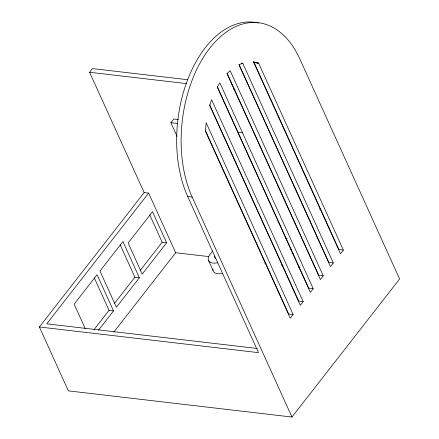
<?xml version="1.0" encoding="UTF-8"?>
<svg xmlns="http://www.w3.org/2000/svg" width="439" height="439" viewBox="0 0 439 439"><rect width="100%" height="100%" fill="white"/><g stroke="black" fill="none" stroke-linecap="round" stroke-linejoin="round"><path stroke-width="0.66" d="M208.882 256.612L175.682 252.727L148.634 193.1L144.162 192.578L89.583 72.265L92.453 68.583L187.53 79.717M177.082 136.397L170.864 122.684L173.734 119.002L178.338 119.54M291.968 417.05L192.183 197.078A106.018 64.127 -83.3 0 1 209.782 48.18A106.018 64.127 -83.3 0 1 299.832 58.996L399.611 278.968L291.968 417.05L68.363 390.864L39.389 326.978L144.162 192.578M148.634 193.1L46.732 323.823L257.309 348.484M94.017 329.656L109.053 310.378L113.525 310.9L97.101 274.699L74.136 304.156L85.177 328.498M114.425 303.481L134.888 277.234L139.361 277.761L122.936 241.56L99.971 271.017L116.395 307.218L139.361 277.761M140.282 270.314L162.156 242.257L166.628 242.778L152.525 211.691L128.128 242.986L142.231 274.079L166.628 242.778M98.49 330.183L113.525 310.9M113.778 332.131L175.682 252.727M212.701 250.998L209.831 254.68A11.31 6.355 -24.4 0 0 217.722 262.763M293.131 314.505L290.261 318.187L205.452 131.321L206.16 122.783L293.131 314.505L288.659 313.978L205.37 130.378M303.179 301.615L300.303 305.297L209.705 105.569L211.609 99.757L303.179 301.615L298.707 301.094L209.683 104.839M313.221 288.725L310.351 292.407L217.289 87.169L219.846 82.883L313.221 288.725L308.749 288.204L217.349 86.713M323.269 275.84L320.399 279.522L227.023 73.675L230.157 70.657L323.269 275.84L318.796 275.313L227.1 73.253M333.316 262.95L330.446 266.632L238.986 64.725L242.718 63.221L333.316 262.95L328.844 262.429L239.096 64.571M343.364 250.065L340.494 253.747L253.528 62.025L258.609 63.134L343.364 250.065L338.892 249.539L254.137 62.607L253.462 62.398L257.934 62.92M253.221 62.003L255.536 62.327M253.325 62.097L256.228 62.475M253.374 62.179L256.914 62.634M253.418 62.278L257.594 62.821M253.802 62.503L258.609 63.134M241.439 63.073L242.718 63.221M231.671 84.886L233.027 85.045M89.583 72.265L186.696 83.635M233.553 89.122L234.909 89.282M170.864 122.684L177.438 123.452M237.949 132.117L242.416 132.638M319.493 209.09L320.843 209.249M256.195 22.559A106.018 64.127 -83.3 0 0 188.106 78.521A106.018 64.127 -83.3 0 0 187.711 196.557L192.183 197.078M285.855 238.607L287.205 238.767M290.091 249.204L291.441 249.357M291.94 253.435L293.29 253.594M264.717 263.153L266.072 263.312M281.657 265.134L283.012 265.293M298.591 267.121L299.947 267.28M39.389 326.978L258.516 352.643L187.711 196.557M208.388 260.195L213.222 270.841A11.31 6.355 -24.4 0 0 222.551 273.409M149.743 214.896L162.156 242.257M120.165 244.781L134.888 277.234M94.33 277.92L109.053 310.378M213.063 270.309A11.31 6.355 -24.4 0 1 212.986 269.151M215.62 258.461A4.522 2.541 -24.4 0 1 214.731 256.074M257.292 22.773A106.018 64.127 -83.3 0 1 258.39 23.015M254.137 62.607A66.437 40.19 -83.3 0 1 254.477 62.722"/></g></svg>
